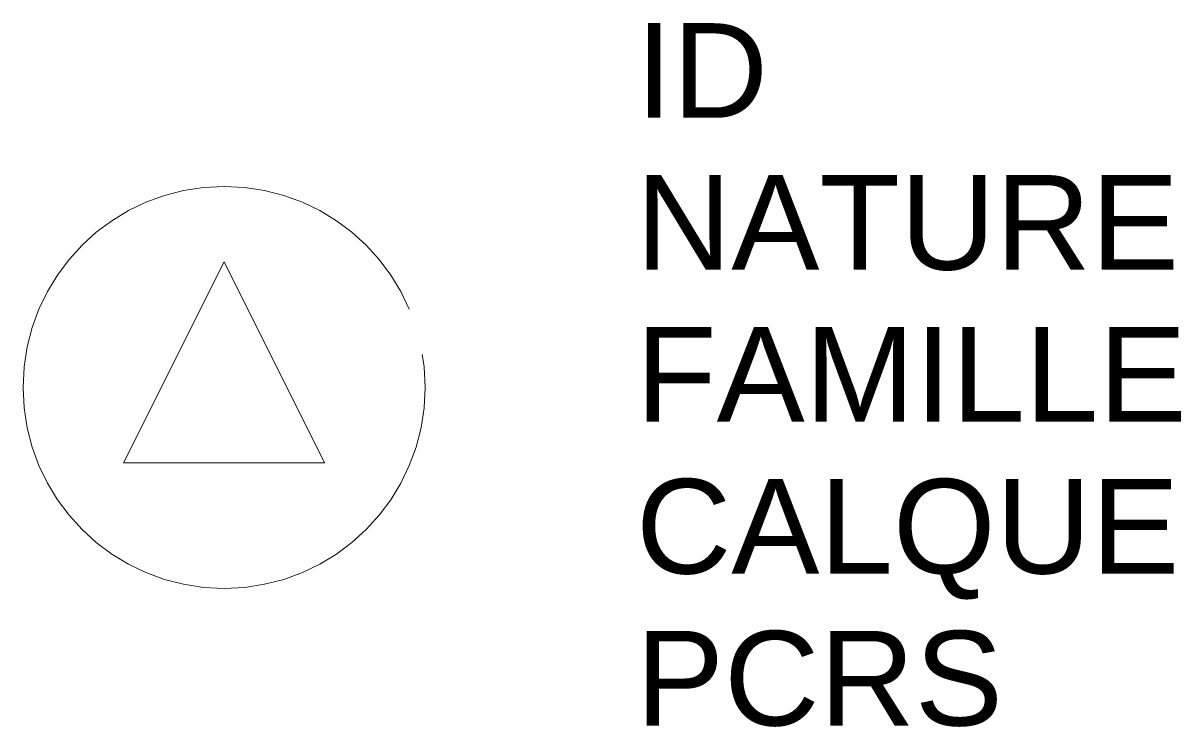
# Model space of a CAD drawing. Header units: metres. Extents: x 3163.64 to 3166.09, y 1840.85 to 1842.34.
import ezdxf

# ---------------------------------------------------------------- set-up
doc = ezdxf.new("R2010")
doc.units = ezdxf.units.M
doc.linetypes.add('Socle_Continu', pattern=[2.5, 2.5, 0])
doc.layers.add('SIGNV_SCS', color=20, linetype='Socle_Continu', lineweight=13)
doc.styles.get("Standard").update_dxf_attribs({"font": 'arial.ttf'})

msp = doc.modelspace()

# ---------------------------------------------------------------- linework, layer by layer
at = {"layer": 'SIGNV_SCS', "linetype": 'Socle_Continu'}
for p, q in [((3164.0693, 1841.8332), (3163.8568, 1841.4082)), ((3164.2818, 1841.4082), (3164.0693, 1841.8332)), ((3163.8568, 1841.4082), (3164.2818, 1841.4082))]:
    msp.add_line(p, q, dxfattribs=at)
msp.add_circle((3164.0693, 1841.5675), 0.425, dxfattribs=at)

# ---------------------------------------------------------------- texts
at = {"layer": 'SIGNV_SCS', "linetype": 'Socle_Continu', "flags": 9}
for tag, p, s in [('ID', (3164.9402, 1842.1377), 'HP_0565'), ('NATURE', (3164.9402, 1841.8164), 'Regard de signalisation'), ('FAMILLE', (3164.9402, 1841.4951), 'Signalisation verticale'), ('CALQUE', (3164.9402, 1841.1738), 'SIGNV_SCS'), ('PCRS', (3164.9402, 1840.8525), 'AffleurantSymbole')]:
    msp.add_attdef(tag, p, s, height=0.2, dxfattribs=at)

doc.saveas('drawing.dxf')
